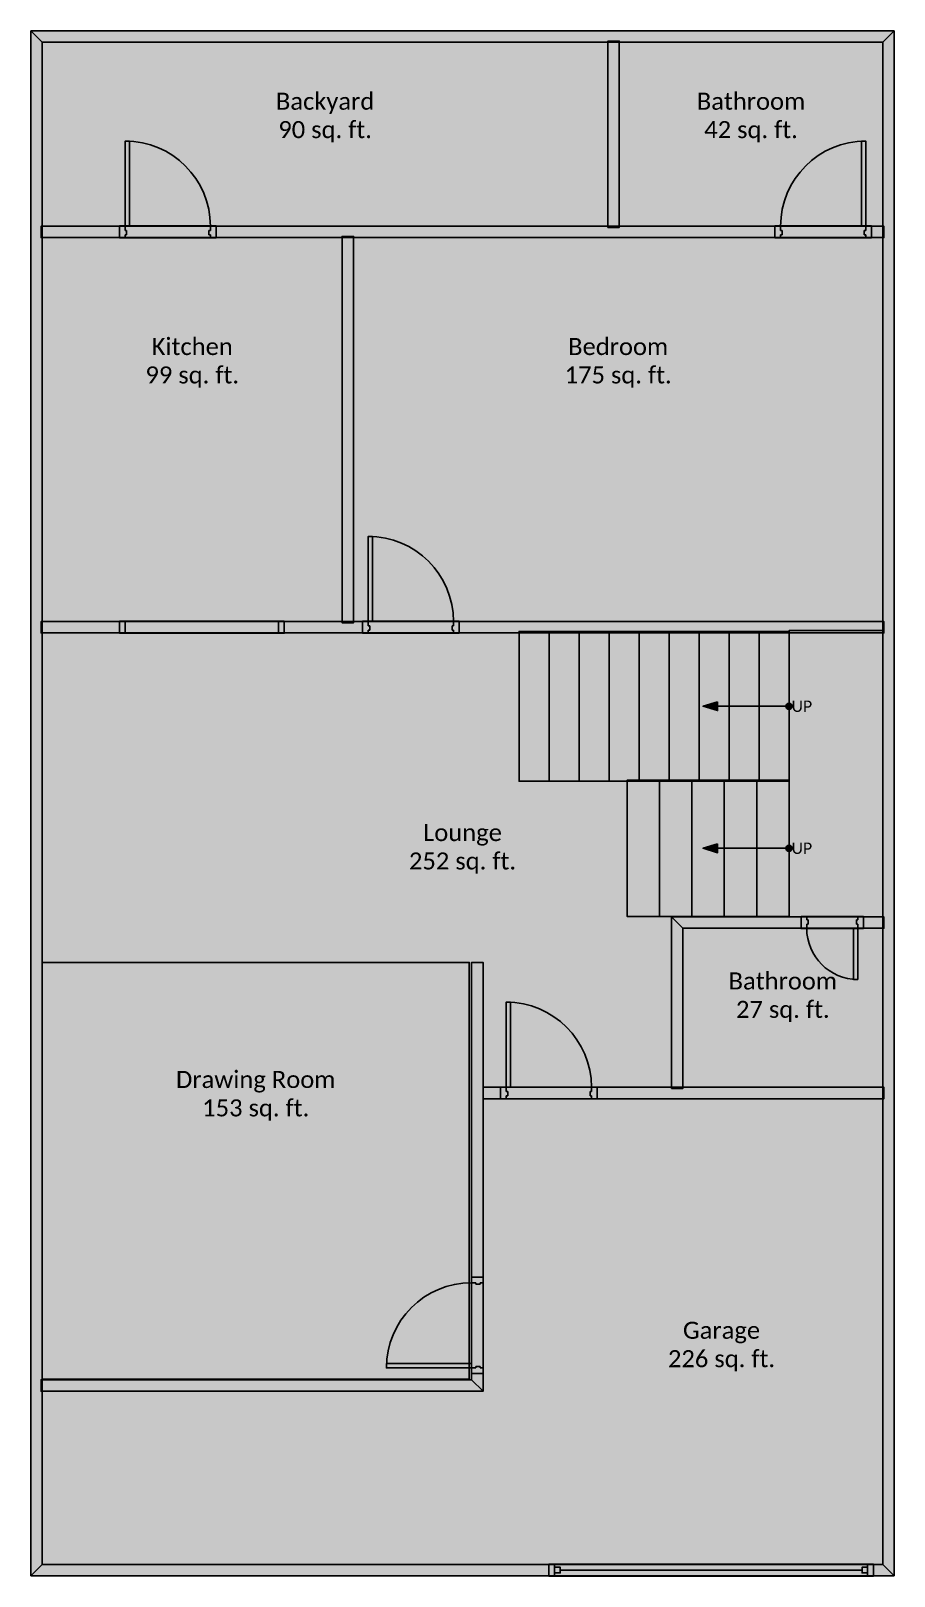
# Model space of a CAD drawing. Extents: x 0 to 25.4, y 0.2 to 45.5.
import ezdxf

# ---------------------------------------------------------------- set-up
doc = ezdxf.new("R2010")
doc.units = 0
doc.header["$MEASUREMENT"] = 0
doc.layers.get('0').update_dxf_attribs({"linetype": 'CONTINUOUS'})
for name, color, linetype in [('BUILDING_ENVELOPE', 7, 'CONTINUOUS'), ('SPACE', 7, 'CONTINUOUS'), ('STAIR', 7, 'CONTINUOUS')]:
    doc.layers.add(name, color=color, linetype=linetype)
doc.styles.get("Standard").update_dxf_attribs({"font": 'txt.shx'})

msp = doc.modelspace()

# ---------------------------------------------------------------- hatches: boundary and pattern name
msp.add_hatch(color=134).paths.add_polyline_path([(22.274, 19.5), (25.024, 19.5), (25.024, 27.904), (22.274, 27.904)])
at = {"layer": 'BUILDING_ENVELOPE'}
for points in [[(0.357, 45.167), (0.357, 0.5), (0.024, 0.167), (0.024, 45.5)], [(0.024, 45.5), (25.357, 45.5), (25.024, 45.167), (0.357, 45.167)], [(25.357, 45.5), (25.357, 0.167), (25.024, 0.5), (25.024, 45.167)], [(16.958, 45.167), (17.292, 45.167), (17.292, 45.2), (16.958, 45.2)], [(16.958, 39.768), (16.958, 45.167), (17.292, 45.167), (17.292, 39.768)], [(2.917, 42.268), (2.917, 39.768), (2.792, 39.768), (2.792, 42.268)], [(24.4, 42.268), (24.4, 39.768), (24.525, 39.768), (24.525, 42.268)], [(0.357, 39.435), (0.357, 39.768), (0.324, 39.768), (0.324, 39.435)], [(0.357, 39.768), (25.024, 39.768), (25.024, 39.435), (0.357, 39.435)], [(9.158, 39.435), (9.492, 39.435), (9.492, 39.468), (9.158, 39.468)], [(17.292, 39.768), (16.958, 39.768), (16.958, 39.735), (17.292, 39.735)], [(25.024, 39.768), (25.024, 39.435), (25.057, 39.435), (25.057, 39.768)], [(9.158, 28.168), (9.158, 39.435), (9.492, 39.435), (9.492, 28.168)], [(10.05, 30.668), (10.05, 28.168), (9.925, 28.168), (9.925, 30.668)], [(0.357, 27.835), (0.357, 28.168), (0.324, 28.168), (0.324, 27.835)], [(0.357, 28.168), (25.024, 28.168), (25.024, 27.835), (0.357, 27.835)], [(9.492, 28.168), (9.158, 28.168), (9.158, 28.135), (9.492, 28.135)], [(25.024, 28.168), (25.024, 27.835), (25.057, 27.835), (25.057, 28.168)], [(18.825, 14.501), (18.825, 19.501), (19.158, 19.168), (19.158, 14.501)], [(18.825, 19.501), (25.024, 19.501), (25.024, 19.168), (19.158, 19.168)], [(25.024, 19.501), (25.024, 19.168), (25.057, 19.168), (25.057, 19.501)], [(24.167, 17.668), (24.167, 19.168), (24.292, 19.168), (24.292, 17.668)], [(12.958, 5.918), (12.958, 18.168), (13.125, 18.168), (13.292, 18.168), (13.292, 5.585)], [(14.1, 17.001), (14.1, 14.501), (13.975, 14.501), (13.975, 17.001)], [(13.292, 14.501), (25.024, 14.501), (25.024, 14.168), (13.292, 14.168), (13.292, 14.335)], [(19.158, 14.501), (18.825, 14.501), (18.825, 14.468), (19.158, 14.468)], [(25.024, 14.501), (25.024, 14.168), (25.057, 14.168), (25.057, 14.501)], [(10.458, 6.393), (12.958, 6.393), (12.958, 6.268), (10.458, 6.268)], [(0.357, 5.585), (0.357, 5.918), (0.324, 5.918), (0.324, 5.585)], [(0.357, 5.918), (12.958, 5.918), (13.292, 5.585), (0.357, 5.585)], [(0.357, 0.5), (25.024, 0.5), (25.357, 0.167), (0.024, 0.167)]]:
    msp.add_hatch(color=7, dxfattribs=at).paths.add_polyline_path(points)
h = msp.add_hatch(color=7, dxfattribs=at)
h.paths.add_polyline_path([(2.625, 39.435), (2.625, 39.768), (2.792, 39.768), (2.792, 39.643), (2.792, 39.518), (2.792, 39.435)])
h.paths.add_polyline_path([(5.458, 39.435), (5.458, 39.768), (5.292, 39.768), (5.292, 39.643), (5.292, 39.518), (5.292, 39.435)])
h = msp.add_hatch(color=7, dxfattribs=at)
h.paths.add_polyline_path([(2.792, 39.643), (2.833, 39.643), (2.833, 39.518), (2.792, 39.518)])
h.paths.add_polyline_path([(5.292, 39.643), (5.25, 39.643), (5.25, 39.518), (5.292, 39.518)])
h = msp.add_hatch(color=7, dxfattribs=at)
h.paths.add_polyline_path([(24.692, 39.435), (24.692, 39.768), (24.525, 39.768), (24.525, 39.643), (24.525, 39.518), (24.525, 39.435)])
h.paths.add_polyline_path([(21.858, 39.435), (21.858, 39.768), (22.025, 39.768), (22.025, 39.643), (22.025, 39.518), (22.025, 39.435)])
h = msp.add_hatch(color=7, dxfattribs=at)
h.paths.add_polyline_path([(24.525, 39.643), (24.483, 39.643), (24.483, 39.518), (24.525, 39.518)])
h.paths.add_polyline_path([(22.025, 39.643), (22.067, 39.643), (22.067, 39.518), (22.025, 39.518)])
h = msp.add_hatch(color=7, dxfattribs=at)
h.paths.add_polyline_path([(7.458, 27.835), (7.458, 28.168), (7.292, 28.168), (7.292, 27.835)])
h.paths.add_polyline_path([(2.625, 27.835), (2.625, 28.168), (2.792, 28.168), (2.792, 27.835)])
h = msp.add_hatch(color=7, dxfattribs=at)
h.paths.add_polyline_path([(9.758, 27.835), (9.758, 28.168), (9.925, 28.168), (9.925, 28.043), (9.925, 27.918), (9.925, 27.835)])
h.paths.add_polyline_path([(12.592, 27.835), (12.592, 28.168), (12.425, 28.168), (12.425, 28.043), (12.425, 27.918), (12.425, 27.835)])
h = msp.add_hatch(color=7, dxfattribs=at)
h.paths.add_polyline_path([(9.925, 28.043), (9.967, 28.043), (9.967, 27.918), (9.925, 27.918)])
h.paths.add_polyline_path([(12.425, 28.043), (12.383, 28.043), (12.383, 27.918), (12.425, 27.918)])
h = msp.add_hatch(color=134, dxfattribs=at)
h.paths.add_polyline_path([(22.274, 23.482), (21.393, 23.482), (21.393, 27.88), (22.274, 27.88)])
h.paths.add_polyline_path([(21.393, 23.482), (20.513, 23.482), (20.513, 27.88), (21.393, 27.88)])
h.paths.add_polyline_path([(20.513, 23.482), (19.633, 23.482), (19.633, 27.88), (20.513, 27.88)])
h.paths.add_polyline_path([(19.633, 23.482), (18.753, 23.482), (18.753, 27.88), (19.633, 27.88)])
h.paths.add_polyline_path([(18.753, 23.482), (17.873, 23.482), (17.873, 27.88), (18.753, 27.88)])
h.paths.add_polyline_path([(17.873, 23.482), (16.993, 23.482), (16.993, 27.88), (17.873, 27.88)])
h.paths.add_polyline_path([(16.993, 23.482), (16.113, 23.482), (16.113, 27.88), (16.993, 27.88)])
h.paths.add_polyline_path([(16.113, 23.482), (15.233, 23.482), (15.233, 27.88), (16.113, 27.88)])
h.paths.add_polyline_path([(15.233, 23.482), (14.353, 23.482), (14.353, 27.88), (15.233, 27.88)])
edge = h.paths.add_edge_path(flags=0)
edge = h.paths.add_edge_path(flags=0)
edge = h.paths.add_edge_path(flags=0)
edge = h.paths.add_edge_path(flags=0)
edge = h.paths.add_edge_path(flags=0)
edge = h.paths.add_edge_path(flags=0)
edge = h.paths.add_edge_path(flags=0)
edge = h.paths.add_edge_path(flags=0)
edge = h.paths.add_edge_path(flags=0)
edge = h.paths.add_edge_path(flags=0)
edge = h.paths.add_edge_path(flags=0)
edge = h.paths.add_edge_path(flags=0)
edge = h.paths.add_edge_path(flags=0)
edge = h.paths.add_edge_path(flags=0)
edge = h.paths.add_edge_path(flags=0)
edge = h.paths.add_edge_path(flags=0)
edge = h.paths.add_edge_path(flags=0)
edge = h.paths.add_edge_path(flags=0)
edge = h.paths.add_edge_path(flags=0)
edge = h.paths.add_edge_path(flags=0)
edge = h.paths.add_edge_path(flags=0)
edge = h.paths.add_edge_path(flags=0)
edge = h.paths.add_edge_path(flags=0)
edge = h.paths.add_edge_path(flags=0)
h = msp.add_hatch(color=134, dxfattribs=at)
h.paths.add_polyline_path([(22.274, 19.511), (21.324, 19.511), (21.324, 23.517), (22.274, 23.517)])
h.paths.add_polyline_path([(21.324, 19.511), (20.374, 19.511), (20.374, 23.517), (21.324, 23.517)])
h.paths.add_polyline_path([(20.374, 19.511), (19.424, 19.511), (19.424, 23.517), (20.374, 23.517)])
h.paths.add_polyline_path([(19.424, 19.511), (18.474, 19.511), (18.474, 23.517), (19.424, 23.517)])
h.paths.add_polyline_path([(18.474, 19.511), (17.524, 19.511), (17.524, 23.517), (18.474, 23.517)])
edge = h.paths.add_edge_path(flags=0)
edge = h.paths.add_edge_path(flags=0)
edge = h.paths.add_edge_path(flags=0)
edge = h.paths.add_edge_path(flags=0)
edge = h.paths.add_edge_path(flags=0)
edge = h.paths.add_edge_path(flags=0)
edge = h.paths.add_edge_path(flags=0)
edge = h.paths.add_edge_path(flags=0)
edge = h.paths.add_edge_path(flags=0)
edge = h.paths.add_edge_path(flags=0)
edge = h.paths.add_edge_path(flags=0)
edge = h.paths.add_edge_path(flags=0)
edge = h.paths.add_edge_path(flags=0)
edge = h.paths.add_edge_path(flags=0)
edge = h.paths.add_edge_path(flags=0)
edge = h.paths.add_edge_path(flags=0)
edge = h.paths.add_edge_path(flags=0)
edge = h.paths.add_edge_path(flags=0)
edge = h.paths.add_edge_path(flags=0)
edge = h.paths.add_edge_path(flags=0)
edge = h.paths.add_edge_path(flags=0)
edge = h.paths.add_edge_path(flags=0)
edge = h.paths.add_edge_path(flags=0)
edge = h.paths.add_edge_path(flags=0)
edge = h.paths.add_edge_path(flags=0)
edge = h.paths.add_edge_path(flags=0)
edge = h.paths.add_edge_path(flags=0)
edge = h.paths.add_edge_path(flags=0)
h = msp.add_hatch(color=7, dxfattribs=at)
h.paths.add_polyline_path([(24.458, 19.501), (24.458, 19.168), (24.292, 19.168), (24.292, 19.293), (24.292, 19.418), (24.292, 19.501)])
h.paths.add_polyline_path([(22.625, 19.501), (22.625, 19.168), (22.792, 19.168), (22.792, 19.293), (22.792, 19.418), (22.792, 19.501)])
h = msp.add_hatch(color=7, dxfattribs=at)
h.paths.add_polyline_path([(24.292, 19.293), (24.25, 19.293), (24.25, 19.418), (24.292, 19.418)])
h.paths.add_polyline_path([(22.792, 19.293), (22.833, 19.293), (22.833, 19.418), (22.792, 19.418)])
h = msp.add_hatch(color=7, dxfattribs=at)
h.paths.add_polyline_path([(13.808, 14.168), (13.808, 14.501), (13.975, 14.501), (13.975, 14.376), (13.975, 14.251), (13.975, 14.168)])
h.paths.add_polyline_path([(16.642, 14.168), (16.642, 14.501), (16.475, 14.501), (16.475, 14.376), (16.475, 14.251), (16.475, 14.168)])
h = msp.add_hatch(color=7, dxfattribs=at)
h.paths.add_polyline_path([(13.975, 14.376), (14.017, 14.376), (14.017, 14.251), (13.975, 14.251)])
h.paths.add_polyline_path([(16.475, 14.376), (16.433, 14.376), (16.433, 14.251), (16.475, 14.251)])
h = msp.add_hatch(color=7, dxfattribs=at)
h.paths.add_polyline_path([(13.292, 6.101), (12.958, 6.101), (12.958, 6.268), (13.083, 6.268), (13.208, 6.268), (13.292, 6.268)])
h.paths.add_polyline_path([(13.292, 8.935), (12.958, 8.935), (12.958, 8.768), (13.083, 8.768), (13.208, 8.768), (13.292, 8.768)])
h = msp.add_hatch(color=7, dxfattribs=at)
h.paths.add_polyline_path([(13.083, 6.268), (13.083, 6.31), (13.208, 6.31), (13.208, 6.268)])
h.paths.add_polyline_path([(13.083, 8.768), (13.083, 8.726), (13.208, 8.726), (13.208, 8.768)])
h = msp.add_hatch(color=7, dxfattribs=at)
h.paths.add_polyline_path([(15.225, 0.167), (15.225, 0.5), (15.392, 0.5), (15.392, 0.417), (15.392, 0.25), (15.392, 0.167)])
h.paths.add_polyline_path([(24.748, 0.167), (24.748, 0.5), (24.581, 0.5), (24.581, 0.417), (24.581, 0.25), (24.581, 0.167)])
h = msp.add_hatch(color=7, dxfattribs=at)
h.paths.add_polyline_path([(15.392, 0.417), (15.558, 0.417), (15.558, 0.25), (15.392, 0.25)])
h.paths.add_polyline_path([(24.581, 0.417), (24.415, 0.417), (24.415, 0.25), (24.581, 0.25)])
at = {"layer": 'SPACE'}
for color, points in [(77, [(16.958, 45.167), (0.357, 45.167), (0.357, 39.768), (16.958, 39.768), (16.958, 45.167)]), (5, [(17.292, 45.167), (17.292, 39.768), (25.024, 39.768), (25.024, 45.167), (17.292, 45.167)]), (40, [(9.158, 39.435), (0.357, 39.435), (0.357, 28.168), (9.158, 28.168), (9.158, 39.435)]), (10, [(9.492, 39.435), (9.492, 28.168), (25.024, 28.168), (25.024, 39.435), (9.492, 39.435)]), (2, [(0.357, 5.939), (0.357, 5.918), (12.958, 5.918), (12.958, 18.168), (13.125, 18.168), (13.292, 18.168), (13.292, 14.501), (18.825, 14.501), (18.825, 19.501), (25.024, 19.501), (25.024, 27.835), (0.357, 27.835), (0.357, 18.168), (12.888, 18.168), (12.888, 5.939)]), (5, [(25.024, 19.168), (19.158, 19.168), (19.158, 14.501), (25.024, 14.501), (25.024, 19.168)]), (94, [(0.357, 18.168), (0.357, 5.939), (12.888, 5.939), (12.888, 18.168)]), (22, [(13.292, 14.168), (13.292, 5.585), (0.357, 5.585), (0.357, 0.5), (25.024, 0.5), (25.024, 14.168)])]:
    msp.add_hatch(color=color, dxfattribs=at).paths.add_polyline_path(points)
at = {"layer": 'STAIR'}
for points in [[(20.178, 25.808), (20.178, 25.554), (19.752, 25.684)], [(20.178, 21.641), (20.178, 21.386), (19.752, 21.517)]]:
    msp.add_hatch(color=134, dxfattribs=at).paths.add_polyline_path(points)
h = msp.add_hatch(color=134, dxfattribs=at)
edge = h.paths.add_edge_path()
edge.add_arc((22.274, 25.681), 0.0868, 0, 360)
h = msp.add_hatch(color=134, dxfattribs=at)
edge = h.paths.add_edge_path()
edge.add_arc((22.274, 21.514), 0.0868, 0, 360)

# ---------------------------------------------------------------- linework, layer by layer
at = {"color": 7, "linetype": 'CONTINUOUS'}
msp.add_lwpolyline([(22.274, 19.5), (25.024, 19.5), (25.024, 27.904), (22.274, 27.904)], close=True, dxfattribs=at)
at = {"layer": 'BUILDING_ENVELOPE', "color": 7, "linetype": 'CONTINUOUS'}
for p, q in [((0.024, 45.5), (0.024, 0.167)), ((0.024, 45.5), (25.357, 45.5)), ((25.357, 45.5), (25.357, 0.167)), ((0.357, 45.167), (0.357, 0.5)), ((0.357, 45.167), (25.024, 45.167)), ((16.958, 39.768), (16.958, 45.167)), ((17.292, 39.768), (17.292, 45.167)), ((25.024, 45.167), (25.024, 0.5)), ((0.357, 39.768), (25.024, 39.768)), ((2.625, 39.435), (2.625, 39.768)), ((2.625, 39.768), (2.792, 39.768)), ((2.625, 39.435), (2.625, 39.768)), ((2.792, 39.768), (2.792, 39.643)), ((2.792, 39.643), (2.833, 39.643)), ((2.792, 39.518), (2.792, 39.435)), ((2.833, 39.518), (2.792, 39.518)), ((2.833, 39.643), (2.833, 39.518)), ((5.292, 39.643), (5.25, 39.643)), ((5.25, 39.643), (5.25, 39.518)), ((5.25, 39.518), (5.292, 39.518)), ((5.458, 39.768), (5.292, 39.768)), ((5.292, 39.768), (5.292, 39.643)), ((5.292, 39.518), (5.292, 39.435)), ((5.458, 39.435), (5.458, 39.768)), ((5.458, 39.435), (5.458, 39.768)), ((21.858, 39.435), (21.858, 39.768)), ((21.858, 39.768), (22.025, 39.768)), ((21.858, 39.435), (21.858, 39.768)), ((22.025, 39.768), (22.025, 39.643)), ((22.025, 39.643), (22.067, 39.643)), ((22.025, 39.518), (22.025, 39.435)), ((22.067, 39.518), (22.025, 39.518)), ((22.067, 39.643), (22.067, 39.518)), ((24.525, 39.643), (24.483, 39.643)), ((24.483, 39.643), (24.483, 39.518)), ((24.483, 39.518), (24.525, 39.518)), ((24.692, 39.768), (24.525, 39.768)), ((24.525, 39.768), (24.525, 39.643)), ((24.525, 39.518), (24.525, 39.435)), ((24.692, 39.435), (24.692, 39.768)), ((24.692, 39.435), (24.692, 39.768)), ((0.357, 39.435), (25.024, 39.435)), ((2.792, 39.435), (2.625, 39.435)), ((5.292, 39.435), (5.458, 39.435)), ((9.158, 28.168), (9.158, 39.435)), ((9.492, 28.168), (9.492, 39.435)), ((22.025, 39.435), (21.858, 39.435)), ((24.525, 39.435), (24.692, 39.435)), ((0.357, 28.168), (25.024, 28.168)), ((2.625, 27.835), (2.625, 28.168)), ((7.458, 27.835), (7.458, 28.168)), ((9.758, 27.835), (9.758, 28.168)), ((9.758, 28.168), (9.925, 28.168)), ((9.758, 27.835), (9.758, 28.168)), ((9.925, 28.168), (9.925, 28.043)), ((12.592, 28.168), (12.425, 28.168)), ((12.425, 28.168), (12.425, 28.043)), ((12.592, 27.835), (12.592, 28.168)), ((12.592, 27.835), (12.592, 28.168)), ((0.357, 27.835), (25.024, 27.835)), ((9.925, 27.835), (9.758, 27.835)), ((9.925, 28.043), (9.967, 28.043)), ((9.925, 27.918), (9.925, 27.835)), ((9.967, 27.918), (9.925, 27.918)), ((9.967, 28.043), (9.967, 27.918)), ((12.425, 28.043), (12.383, 28.043)), ((12.383, 28.043), (12.383, 27.918)), ((12.383, 27.918), (12.425, 27.918)), ((12.425, 27.918), (12.425, 27.835)), ((12.425, 27.835), (12.592, 27.835)), ((18.825, 14.501), (18.825, 19.501)), ((18.825, 19.501), (25.024, 19.501)), ((22.625, 19.501), (22.625, 19.168)), ((22.792, 19.501), (22.625, 19.501)), ((22.625, 19.501), (22.625, 19.168)), ((22.792, 19.418), (22.792, 19.501)), ((24.292, 19.418), (24.292, 19.501)), ((24.292, 19.501), (24.458, 19.501)), ((24.458, 19.501), (24.458, 19.168)), ((24.458, 19.501), (24.458, 19.168)), ((19.158, 14.501), (19.158, 19.168)), ((19.158, 19.168), (25.024, 19.168)), ((22.625, 19.168), (22.792, 19.168)), ((22.833, 19.418), (22.792, 19.418)), ((22.792, 19.168), (22.792, 19.293)), ((22.792, 19.293), (22.833, 19.293)), ((22.833, 19.293), (22.833, 19.418)), ((24.25, 19.293), (24.25, 19.418)), ((24.25, 19.418), (24.292, 19.418)), ((24.292, 19.293), (24.25, 19.293)), ((24.292, 19.168), (24.292, 19.293)), ((24.458, 19.168), (24.292, 19.168)), ((13.808, 14.168), (13.808, 14.501)), ((13.808, 14.501), (13.975, 14.501)), ((13.808, 14.168), (13.808, 14.501)), ((13.975, 14.168), (13.808, 14.168)), ((13.975, 14.501), (13.975, 14.376)), ((13.975, 14.376), (14.017, 14.376)), ((13.975, 14.251), (13.975, 14.168)), ((14.017, 14.251), (13.975, 14.251)), ((14.017, 14.376), (14.017, 14.251)), ((16.475, 14.376), (16.433, 14.376)), ((16.433, 14.376), (16.433, 14.251)), ((16.433, 14.251), (16.475, 14.251)), ((16.642, 14.501), (16.475, 14.501)), ((16.475, 14.501), (16.475, 14.376)), ((16.475, 14.251), (16.475, 14.168)), ((16.475, 14.168), (16.642, 14.168)), ((16.642, 14.168), (16.642, 14.501)), ((16.642, 14.168), (16.642, 14.501)), ((13.292, 8.935), (12.958, 8.935)), ((12.958, 8.935), (12.958, 8.768)), ((13.292, 8.935), (12.958, 8.935)), ((12.958, 8.768), (13.083, 8.768)), ((13.083, 8.768), (13.083, 8.726)), ((13.083, 8.726), (13.208, 8.726)), ((13.208, 8.768), (13.292, 8.768)), ((13.208, 8.726), (13.208, 8.768)), ((13.292, 8.768), (13.292, 8.935)), ((0.357, 5.918), (12.958, 5.918)), ((12.958, 6.101), (12.958, 6.268)), ((12.958, 6.268), (13.083, 6.268)), ((13.292, 6.101), (12.958, 6.101)), ((13.292, 6.101), (12.958, 6.101)), ((13.083, 6.268), (13.083, 6.31)), ((13.083, 6.31), (13.208, 6.31)), ((13.208, 6.31), (13.208, 6.268)), ((13.208, 6.268), (13.292, 6.268)), ((13.292, 6.268), (13.292, 6.101)), ((0.357, 5.585), (13.292, 5.585)), ((0.357, 0.5), (25.024, 0.5)), ((15.225, 0.167), (15.225, 0.5)), ((15.225, 0.5), (15.392, 0.5)), ((15.225, 0.167), (15.225, 0.5)), ((15.392, 0.5), (15.392, 0.417)), ((24.748, 0.5), (24.581, 0.5)), ((24.581, 0.5), (24.581, 0.417)), ((24.748, 0.167), (24.748, 0.5)), ((24.748, 0.167), (24.748, 0.5)), ((0.024, 0.167), (25.357, 0.167)), ((15.392, 0.167), (15.225, 0.167)), ((15.392, 0.25), (15.392, 0.167)), ((15.558, 0.333), (24.415, 0.333)), ((24.581, 0.25), (24.581, 0.167)), ((24.581, 0.167), (24.748, 0.167))]:
    msp.add_line(p, q, dxfattribs=at)
for points in [[(0.357, 45.167), (0.357, 0.5), (0.024, 0.167), (0.024, 45.5)], [(0.024, 45.5), (25.357, 45.5), (25.024, 45.167), (0.357, 45.167)], [(25.357, 45.5), (25.357, 0.167), (25.024, 0.5), (25.024, 45.167)], [(16.958, 45.167), (17.292, 45.167), (17.292, 45.2), (16.958, 45.2)], [(16.958, 39.768), (16.958, 45.167), (17.292, 45.167), (17.292, 39.768)], [(2.917, 42.268), (2.917, 39.768), (2.792, 39.768), (2.792, 42.268)], [(24.4, 42.268), (24.4, 39.768), (24.525, 39.768), (24.525, 42.268)], [(0.357, 39.435), (0.357, 39.768), (0.324, 39.768), (0.324, 39.435)], [(0.357, 39.768), (25.024, 39.768), (25.024, 39.435), (0.357, 39.435)], [(5.458, 39.427), (2.625, 39.427), (2.625, 39.776), (5.458, 39.776)], [(9.158, 39.435), (9.492, 39.435), (9.492, 39.468), (9.158, 39.468)], [(17.292, 39.768), (16.958, 39.768), (16.958, 39.735), (17.292, 39.735)], [(21.858, 39.427), (24.692, 39.427), (24.692, 39.776), (21.858, 39.776)], [(25.024, 39.768), (25.024, 39.435), (25.057, 39.435), (25.057, 39.768)], [(9.158, 28.168), (9.158, 39.435), (9.492, 39.435), (9.492, 28.168)], [(10.05, 30.668), (10.05, 28.168), (9.925, 28.168), (9.925, 30.668)], [(0.357, 27.835), (0.357, 28.168), (0.324, 28.168), (0.324, 27.835)], [(0.357, 28.168), (25.024, 28.168), (25.024, 27.835), (0.357, 27.835)], [(2.625, 27.827), (7.458, 27.827), (7.458, 28.176), (2.625, 28.176)], [(2.625, 27.835), (2.625, 28.168), (2.792, 28.168), (2.792, 27.835)], [(7.458, 27.835), (7.458, 28.168), (7.292, 28.168), (7.292, 27.835)], [(9.492, 28.168), (9.158, 28.168), (9.158, 28.135), (9.492, 28.135)], [(12.592, 27.827), (9.758, 27.827), (9.758, 28.176), (12.592, 28.176)], [(25.024, 28.168), (25.024, 27.835), (25.057, 27.835), (25.057, 28.168)], [(18.825, 14.501), (18.825, 19.501), (19.158, 19.168), (19.158, 14.501)], [(18.825, 19.501), (25.024, 19.501), (25.024, 19.168), (19.158, 19.168)], [(22.625, 19.509), (24.458, 19.509), (24.458, 19.16), (22.625, 19.16)], [(25.024, 19.501), (25.024, 19.168), (25.057, 19.168), (25.057, 19.501)], [(24.167, 17.668), (24.167, 19.168), (24.292, 19.168), (24.292, 17.668)], [(12.958, 5.918), (12.958, 18.168), (13.125, 18.168), (13.292, 18.168), (13.292, 5.585)], [(14.1, 17.001), (14.1, 14.501), (13.975, 14.501), (13.975, 17.001)], [(16.642, 14.16), (13.808, 14.16), (13.808, 14.509), (16.642, 14.509)], [(13.292, 14.501), (25.024, 14.501), (25.024, 14.168), (13.292, 14.168), (13.292, 14.335)], [(19.158, 14.501), (18.825, 14.501), (18.825, 14.468), (19.158, 14.468)], [(25.024, 14.501), (25.024, 14.168), (25.057, 14.168), (25.057, 14.501)], [(13.3, 8.935), (13.3, 6.101), (12.95, 6.101), (12.95, 8.935)], [(10.458, 6.393), (12.958, 6.393), (12.958, 6.268), (10.458, 6.268)], [(0.357, 5.585), (0.357, 5.918), (0.324, 5.918), (0.324, 5.585)], [(0.357, 5.918), (12.958, 5.918), (13.292, 5.585), (0.357, 5.585)], [(0.357, 0.5), (25.024, 0.5), (25.357, 0.167), (0.024, 0.167)], [(15.225, 0.159), (24.748, 0.159), (24.748, 0.508), (15.225, 0.508)], [(15.392, 0.417), (15.558, 0.417), (15.558, 0.25), (15.392, 0.25)], [(24.581, 0.417), (24.415, 0.417), (24.415, 0.25), (24.581, 0.25)]]:
    msp.add_lwpolyline(points, close=True, dxfattribs=at)
at = {"layer": 'BUILDING_ENVELOPE', "color": 9, "linetype": 'CONTINUOUS'}
for points in [[(15.233, 23.482), (14.353, 23.482), (14.353, 27.88), (15.233, 27.88)], [(16.113, 23.482), (15.233, 23.482), (15.233, 27.88), (16.113, 27.88)], [(16.993, 23.482), (16.113, 23.482), (16.113, 27.88), (16.993, 27.88)], [(17.873, 23.482), (16.993, 23.482), (16.993, 27.88), (17.873, 27.88)], [(18.753, 23.482), (17.873, 23.482), (17.873, 27.88), (18.753, 27.88)], [(19.633, 23.482), (18.753, 23.482), (18.753, 27.88), (19.633, 27.88)], [(20.513, 23.482), (19.633, 23.482), (19.633, 27.88), (20.513, 27.88)], [(21.393, 23.482), (20.513, 23.482), (20.513, 27.88), (21.393, 27.88)], [(22.274, 23.482), (21.393, 23.482), (21.393, 27.88), (22.274, 27.88)], [(18.474, 19.511), (17.524, 19.511), (17.524, 23.517), (18.474, 23.517)], [(19.424, 19.511), (18.474, 19.511), (18.474, 23.517), (19.424, 23.517)], [(20.374, 19.511), (19.424, 19.511), (19.424, 23.517), (20.374, 23.517)], [(21.324, 19.511), (20.374, 19.511), (20.374, 23.517), (21.324, 23.517)], [(22.274, 19.511), (21.324, 19.511), (21.324, 23.517), (22.274, 23.517)]]:
    msp.add_lwpolyline(points, close=True, dxfattribs=at)
at = {"layer": 'BUILDING_ENVELOPE', "color": 7, "linetype": 'CONTINUOUS'}
for points in [[(12.958, 5.918), (12.958, 18.168), (13.125, 18.168)], [(13.292, 5.585), (13.292, 18.168), (13.125, 18.168)], [(13.292, 14.335), (13.292, 14.501), (25.024, 14.501)], [(13.292, 14.335), (13.292, 14.168), (25.024, 14.168)]]:
    msp.add_lwpolyline(points, dxfattribs=at)
for centre, radius, start, end in [((2.792, 39.768), 2.5, 0, 90), ((24.525, 39.768), 2.5, 90, 180), ((9.925, 28.168), 2.5, 0, 90), ((24.292, 19.168), 1.5, 180, 270), ((13.975, 14.501), 2.5, 0, 90), ((12.958, 6.268), 2.5, 90, 180)]:
    msp.add_arc(centre, radius, start, end, dxfattribs=at)
at = {"layer": 'SPACE', "linetype": 'CONTINUOUS'}
for p, q in [((16.958, 45.167), (0.357, 45.167)), ((0.357, 45.167), (0.357, 39.768)), ((16.958, 39.768), (16.958, 45.167)), ((17.292, 45.167), (17.292, 39.768)), ((25.024, 45.167), (17.292, 45.167)), ((25.024, 39.768), (25.024, 45.167)), ((0.357, 39.768), (16.958, 39.768)), ((17.292, 39.768), (25.024, 39.768)), ((9.158, 39.435), (0.357, 39.435)), ((0.357, 39.435), (0.357, 28.168)), ((9.158, 28.168), (9.158, 39.435)), ((9.492, 39.435), (9.492, 28.168)), ((25.024, 39.435), (9.492, 39.435)), ((25.024, 28.168), (25.024, 39.435)), ((0.357, 28.168), (9.158, 28.168)), ((9.492, 28.168), (25.024, 28.168)), ((25.024, 19.168), (19.158, 19.168)), ((19.158, 19.168), (19.158, 14.501)), ((25.024, 14.501), (25.024, 19.168)), ((19.158, 14.501), (25.024, 14.501))]:
    msp.add_line(p, q, dxfattribs=at)
for points in [[(0.357, 5.939), (0.357, 5.918), (12.958, 5.918), (12.958, 18.168), (13.125, 18.168), (13.292, 18.168), (13.292, 14.501), (18.825, 14.501), (18.825, 19.501), (25.024, 19.501), (25.024, 27.835), (0.357, 27.835), (0.357, 18.168), (12.888, 18.168), (12.888, 5.939)], [(0.357, 18.168), (0.357, 5.939), (12.888, 5.939), (12.888, 18.168)], [(13.292, 14.168), (13.292, 5.585), (0.357, 5.585), (0.357, 0.5), (25.024, 0.5), (25.024, 14.168)]]:
    msp.add_lwpolyline(points, close=True, dxfattribs=at)
at = {"layer": 'STAIR', "color": 7, "linetype": 'CONTINUOUS'}
for p, q in [((22.274, 25.681), (19.965, 25.681)), ((22.274, 21.514), (19.965, 21.514))]:
    msp.add_line(p, q, dxfattribs=at)
for points in [[(20.178, 25.808), (20.178, 25.554), (19.752, 25.684)], [(20.178, 21.641), (20.178, 21.386), (19.752, 21.517)]]:
    msp.add_lwpolyline(points, close=True, dxfattribs=at)
for centre in [(22.274, 25.681), (22.274, 21.514)]:
    msp.add_circle(centre, 0.0868, dxfattribs=at)

# ---------------------------------------------------------------- texts
at = {"layer": 'BUILDING_ENVELOPE', "char_height": 0.33333, "width": 0.75327, "attachment_point": 5}
for insert in [(22.65, 25.681), (22.65, 21.514)]:
    msp.add_mtext('\\C7;\\fCalibri|b0|i0|;\\H0.33333206176758;UP', dxfattribs=dict(at, insert=insert))
at = {"layer": 'SPACE', "char_height": 0.5, "attachment_point": 5}
for s, insert, width in [('\\C7;\\fCalibri|b0|i0|;\\H0.50000381469727;Backyard\\P90 sq. ft.\\P\\P', (8.658, 42.541), 3.06607), ('\\C7;\\fCalibri|b0|i0|;\\H0.50000381469727;Bathroom\\P42 sq. ft.\\P\\P', (21.158, 42.541), 3.31902), ('\\C7;\\fCalibri|b0|i0|;\\H0.50000381469727;Kitchen\\P99 sq. ft.\\P\\P', (4.758, 35.342), 2.9469), ('\\C7;\\fCalibri|b0|i0|;\\H0.50000381469727;Bedroom\\P175 sq. ft.\\P\\P', (17.258, 35.342), 3.28479), ('\\C7;\\fCalibri|b0|i0|;\\H0.50000381469727;Lounge\\P252 sq. ft.\\P\\P', (12.69, 21.08), 3.28479), ('\\C7;\\fCalibri|b0|i0|;\\H0.50000381469727;Bathroom\\P27 sq. ft.\\P\\P', (22.091, 16.726), 3.31902), ('\\C7;\\fCalibri|b0|i0|;\\H0.50000381469727;Drawing Room\\P153 sq. ft.\\P\\P', (6.622, 13.835), 4.59928), ('\\C7;\\fCalibri|b0|i0|;\\H0.50000381469727;Garage\\P226 sq. ft.\\P\\P', (20.292, 6.476), 3.28479)]:
    msp.add_mtext(s, dxfattribs=dict(at, insert=insert, width=width))

doc.saveas('drawing.dxf')
